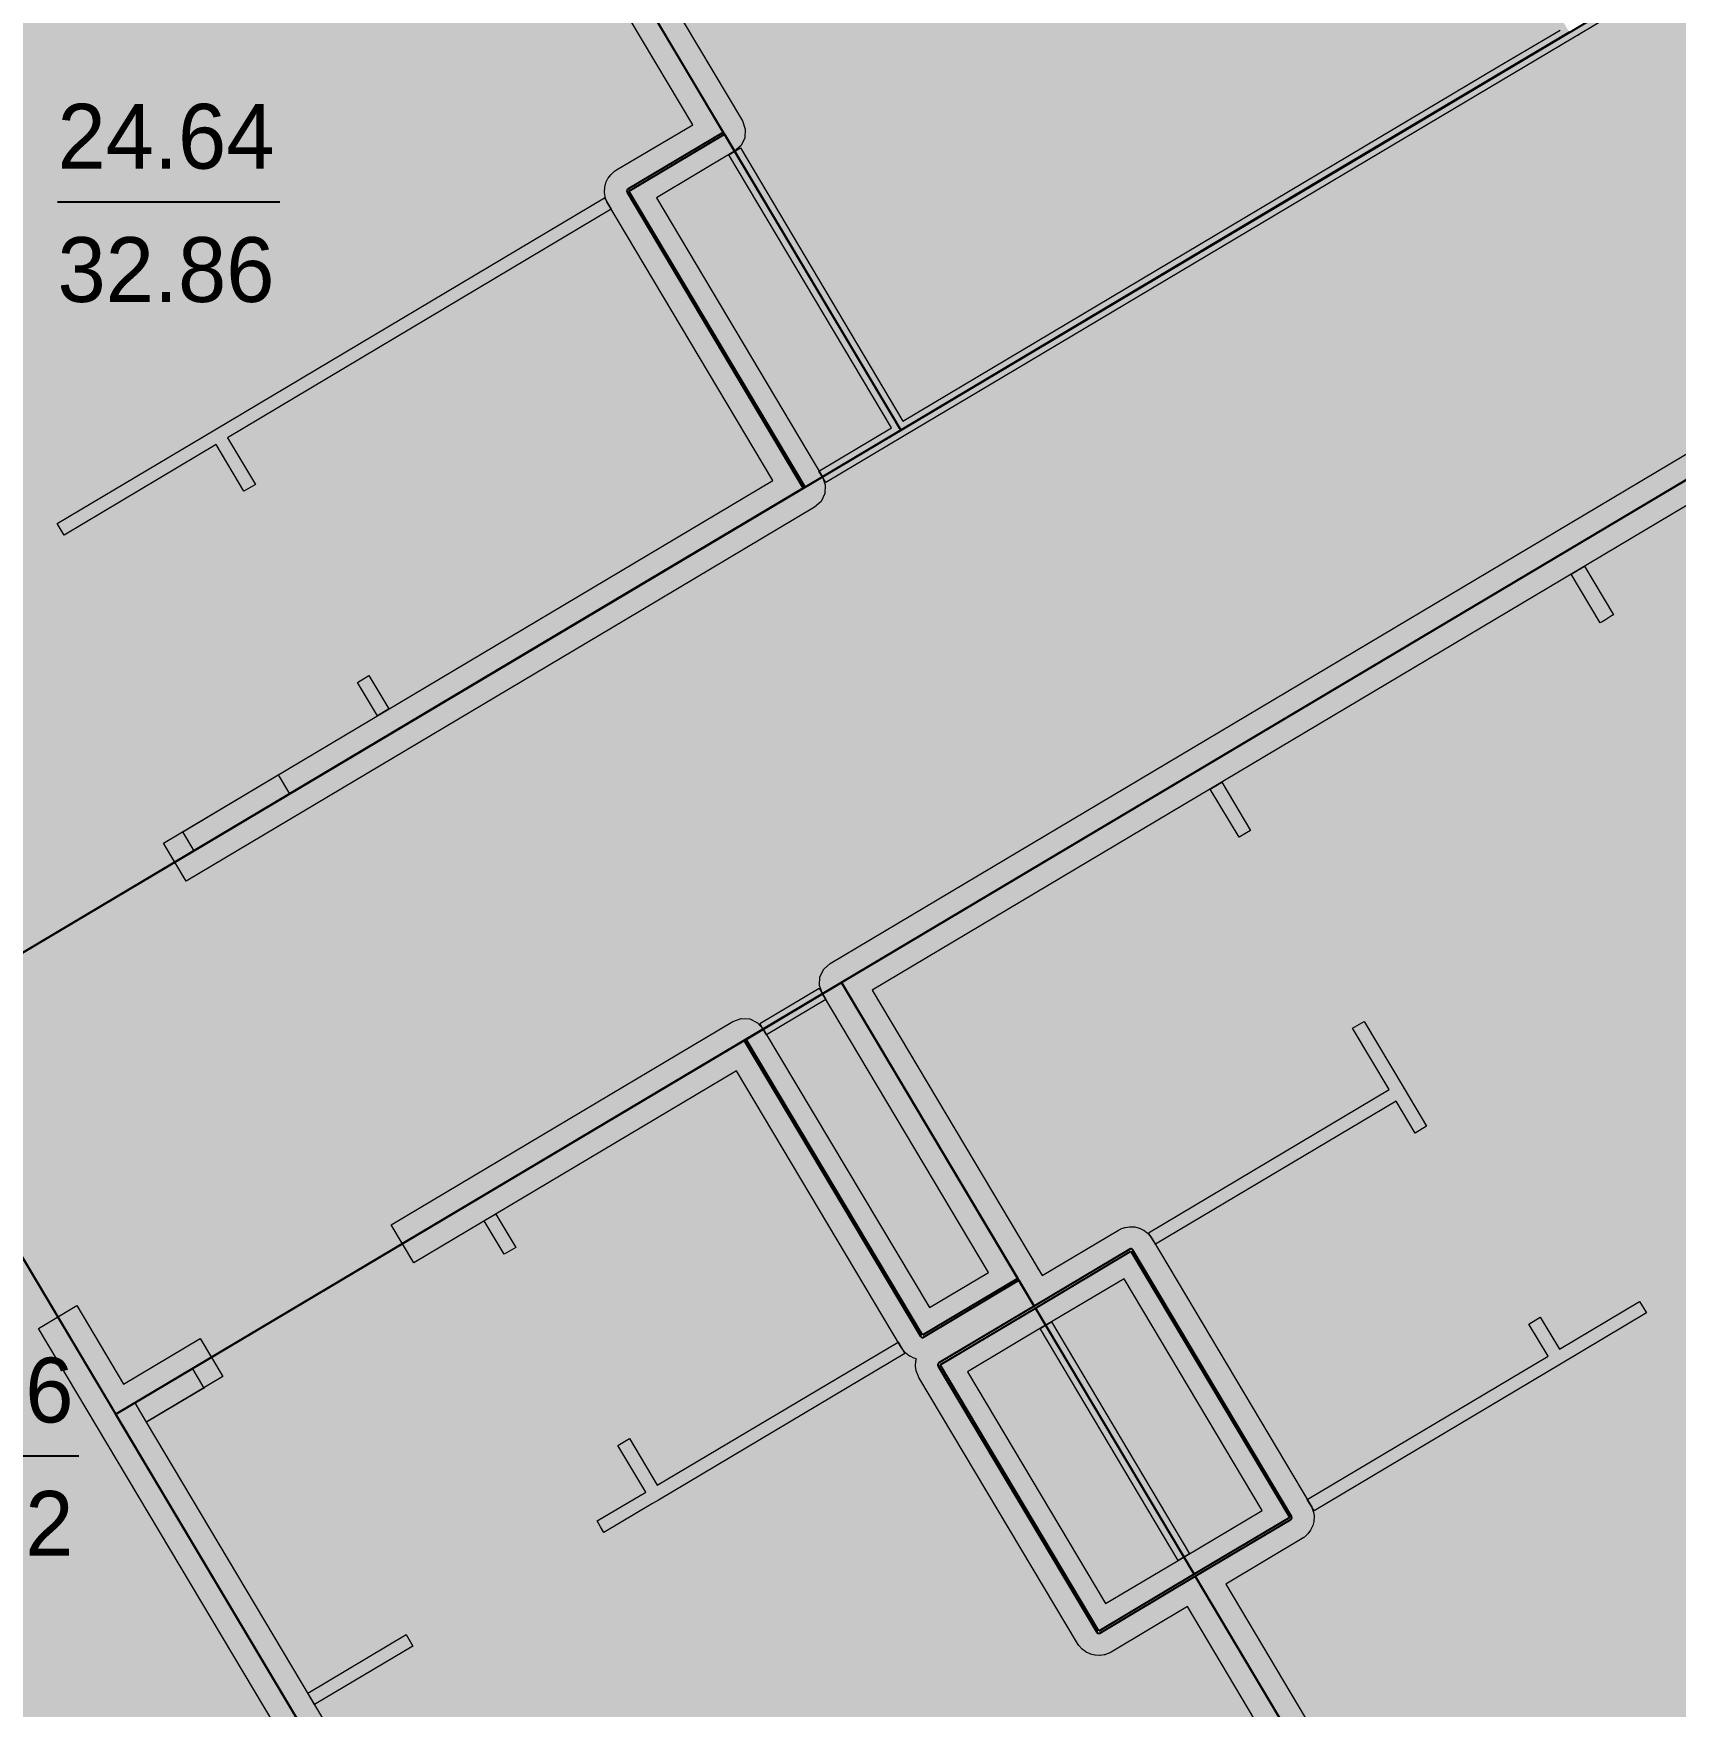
# Model space of a CAD drawing. Header units: millimetres. Extents: x 0 to 312583, y -208103 to 25097.
# Drawn here: x 168780 to 176167, y -128864 to -121334 of the extents above; entities that cross this region are included whole.
import ezdxf

# ---------------------------------------------------------------- set-up
doc = ezdxf.new("R2010")
doc.units = ezdxf.units.MM
doc.linetypes.add('Solid', pattern=[0])
for name, color, linetype, lineweight in [('Inner Walls', 5, 'Solid', 0), ('One-Bedroom Apartment', 151, 'Solid', 25), ('Room Objects', 47, 'Solid', 15), ('Room Walls', 47, 'Solid', 35), ('Service Area', 252, 'Solid', 25), ('Studio Apartment', 151, 'Solid', 25), ('Three-Bedroom Apartment', 250, 'Solid', 25), ('Two-Bedroom Apartment', 1, 'Solid', 35)]:
    doc.layers.add(name, color=color, linetype=linetype, lineweight=lineweight)
doc.styles.add('Dialog.plain', font='Dialog.plain')

msp = doc.modelspace()

# ---------------------------------------------------------------- hatches: boundary and pattern name
at = {"layer": 'One-Bedroom Apartment', "linetype": 'Solid', "lineweight": 25}
msp.add_hatch(color=250, dxfattribs=at).paths.add_polyline_path([(161690, -122447), (164955, -120503), (168639, -126690), (172322, -132876), (169057, -134820), (169057, -134820), (165379, -128642), (165379, -128642), (165808, -128386), (165810, -128385), (165811, -128384), (165812, -128382), (165813, -128380), (165813, -128378), (165813, -128376), (165813, -128374), (165812, -128373), (164891, -126826), (164890, -126824), (164888, -126823), (164887, -126822), (164885, -126821), (164883, -126821), (164881, -126821), (164879, -126822), (164877, -126823), (164448, -127078), (164366, -126941), (164795, -126685), (164797, -126684), (164798, -126682), (164799, -126681), (164800, -126679), (164800, -126677), (164800, -126675), (164800, -126673), (164799, -126671), (163970, -125279), (163969, -125278), (163967, -125276), (163966, -125275), (163964, -125275), (163962, -125274), (163960, -125275), (163958, -125275), (163956, -125276), (163527, -125532), (163527, -125532)], flags=0)
at = {"layer": 'Room Objects', "linetype": 'Solid', "lineweight": 0}
for points in [[(169880, -124670), (169931, -124756), (169931, -124756), (169502, -125012), (169451, -124926), (169451, -124926)], [(169288, -127583), (169237, -127497), (169237, -127497), (169495, -127344), (169546, -127430), (169546, -127430)]]:
    msp.add_hatch(color=5, dxfattribs=at).paths.add_polyline_path(points, flags=0)
at = {"layer": 'Service Area', "linetype": 'Solid', "lineweight": 25}
for points in [[(179985, -118771), (174972, -110351), (176690, -109328), (182726, -119466), (169151, -127548), (168128, -125830)], [(172517, -116001), (175689, -121328), (174657, -121942), (172681, -123119), (169509, -117792), (171485, -116615)], [(172251, -123375), (171458, -122043), (171888, -121787), (172681, -123119)], [(171986, -125861), (172415, -125605), (172415, -125605), (173208, -126937), (172779, -127192)], [(173717, -126814), (174431, -128013), (174001, -128268), (173288, -127070)], [(172858, -127326), (173288, -127070), (174001, -128268), (173572, -128524)]]:
    msp.add_hatch(color=254, dxfattribs=at).paths.add_polyline_path(points, flags=0)
at = {"layer": 'Studio Apartment', "linetype": 'Solid', "lineweight": 25}
for points in [[(168127, -125830), (164955, -120503), (168220, -118559), (169509, -117792), (171883, -121779), (171453, -122034), (171452, -122035), (171450, -122037), (171449, -122039), (171449, -122040), (171448, -122042), (171449, -122044), (171449, -122046), (171450, -122048), (172243, -123380), (171392, -123886)], [(174006, -128277), (175587, -130932), (175587, -130932), (172322, -132876), (169150, -127549), (169151, -127548), (169151, -127548), (171977, -125866), (171977, -125866), (172770, -127197), (172771, -127199), (172773, -127200), (172774, -127201), (172776, -127202), (172778, -127202), (172780, -127202), (172782, -127202), (172784, -127201), (173213, -126945), (173213, -126945), (173282, -127061), (173282, -127061), (172853, -127317), (172851, -127318), (172850, -127320), (172849, -127321), (172848, -127323), (172848, -127325), (172848, -127327), (172848, -127329), (172849, -127331), (173563, -128529), (173564, -128531), (173566, -128532), (173567, -128533), (173569, -128534), (173571, -128534), (173573, -128534), (173575, -128534), (173577, -128533)]]:
    msp.add_hatch(color=252, dxfattribs=at).paths.add_polyline_path(points, flags=0)
at = {"layer": 'Two-Bedroom Apartment', "linetype": 'Solid', "lineweight": 25}
msp.add_hatch(color=151, dxfattribs=at).paths.add_polyline_path([(175587, -130932), (174006, -128277), (174436, -128021), (174437, -128020), (174439, -128019), (174440, -128017), (174440, -128015), (174441, -128013), (174441, -128011), (174440, -128009), (174439, -128008), (173726, -126809), (173725, -126807), (173723, -126806), (173721, -126805), (173720, -126804), (173718, -126804), (173716, -126804), (173714, -126805), (173712, -126805), (173282, -127061), (173282, -127061), (172415, -125605), (175680, -123661), (178774, -121819), (181867, -119977), (181867, -119977), (185039, -125305), (181945, -127146), (178852, -128988)], flags=0)

# ---------------------------------------------------------------- linework, layer by layer
at = {"layer": 'Inner Walls', "color": 47, "linetype": 'Solid', "lineweight": 15}
for p, q in [((169723, -117955), (171969, -121727)), ((171746, -121744), (169551, -118058)), ((175629, -123575), (179152, -121477)), ((171402, -121948), (171746, -121744)), ((171969, -121727), (171982, -121764)), ((171980, -121803), (171963, -121838)), ((171982, -121764), (171980, -121803)), ((171934, -121864), (171582, -122074)), ((171963, -121838), (171934, -121864)), ((178825, -121905), (172552, -125640)), ((171364, -121987), (171365, -121985)), ((171365, -121985), (171377, -121970)), ((171377, -121970), (171378, -121968)), ((171378, -121968), (171392, -121955)), ((171392, -121955), (171394, -121954)), ((171394, -121954), (171402, -121948)), ((171349, -122047), (171350, -122027)), ((171349, -122049), (171349, -122047)), ((171351, -122068), (171349, -122049)), ((171350, -122025), (171355, -122006)), ((171350, -122027), (171350, -122025)), ((171355, -122005), (171364, -121987)), ((171355, -122006), (171355, -122005)), ((171352, -122070), (171351, -122068)), ((171358, -122089), (171352, -122070)), ((171359, -122091), (171358, -122089)), ((171364, -122099), (171359, -122091)), ((172106, -123345), (171364, -122099)), ((171582, -122074), (172329, -123329)), ((172329, -123329), (172342, -123365)), ((169365, -124977), (172106, -123345)), ((172340, -123404), (172323, -123440)), ((172342, -123365), (172340, -123404)), ((172294, -123466), (171443, -123972)), ((172323, -123440), (172294, -123466)), ((172364, -125519), (175629, -123575)), ((171443, -123972), (169467, -125149)), ((169467, -125149), (169365, -124977)), ((172335, -125545), (172364, -125519)), ((172316, -125619), (172318, -125580)), ((172318, -125580), (172335, -125545)), ((172329, -125656), (172316, -125619)), ((173076, -126910), (172329, -125656)), ((172552, -125640), (173299, -126894)), ((170389, -126695), (171926, -125780)), ((171926, -125780), (171963, -125767)), ((171963, -125767), (172002, -125769)), ((172002, -125769), (172037, -125786)), ((172037, -125786), (172063, -125815)), ((172063, -125815), (172810, -127068)), ((171942, -126003), (170491, -126867)), ((172684, -127249), (171942, -126003)), ((170491, -126867), (170389, -126695)), ((173317, -126924), (173661, -126719)), ((173661, -126719), (173670, -126715)), ((173670, -126715), (173671, -126714)), ((173671, -126714), (173690, -126707)), ((173690, -126707), (173692, -126707)), ((173692, -126707), (173711, -126704)), ((173711, -126704), (173713, -126704)), ((173713, -126704), (173733, -126705)), ((173733, -126705), (173735, -126705)), ((173735, -126705), (173754, -126710)), ((173754, -126710), (173755, -126711)), ((173755, -126711), (173773, -126719)), ((173773, -126719), (173775, -126720)), ((173775, -126720), (173790, -126732)), ((173790, -126732), (173792, -126733)), ((173792, -126733), (173805, -126748)), ((173805, -126748), (173806, -126750)), ((173806, -126750), (173812, -126758)), ((173812, -126758), (174525, -127956)), ((172810, -127068), (173076, -126910)), ((173299, -126894), (173317, -126924)), ((173686, -126938), (173334, -127147)), ((174307, -127981), (173686, -126938)), ((168803, -127162), (168975, -127059)), ((168975, -127059), (169185, -127412)), ((169064, -127600), (168803, -127162)), ((173333, -127147), (172982, -127357)), ((173334, -127147), (173333, -127147)), ((169185, -127412), (169530, -127207)), ((169530, -127207), (169632, -127378)), ((172690, -127257), (172684, -127249)), ((172691, -127258), (172690, -127257)), ((172704, -127273), (172691, -127258)), ((172705, -127274), (172704, -127273)), ((172721, -127286), (172705, -127274)), ((172723, -127287), (172721, -127286)), ((172740, -127295), (172723, -127287)), ((172742, -127296), (172740, -127295)), ((172752, -127299), (172742, -127296)), ((172748, -127330), (172749, -127310)), ((172748, -127332), (172748, -127330)), ((172751, -127351), (172748, -127332)), ((172749, -127308), (172752, -127299)), ((172749, -127310), (172749, -127308)), ((169632, -127378), (169287, -127584)), ((172751, -127353), (172751, -127351)), ((172758, -127371), (172751, -127353)), ((172759, -127373), (172758, -127371)), ((172763, -127382), (172759, -127373)), ((173477, -128580), (172763, -127382)), ((172982, -127357), (173603, -128400)), ((172108, -132712), (169064, -127600)), ((169287, -127584), (172280, -132610)), ((173955, -128191), (174307, -127981)), ((174525, -127956), (174530, -127965)), ((174530, -127965), (174531, -127967)), ((174531, -127967), (174537, -127985)), ((174537, -127985), (174538, -127987)), ((174538, -127987), (174541, -128007)), ((174541, -128009), (174540, -128028)), ((174541, -128007), (174541, -128009)), ((174524, -128070), (174513, -128086)), ((174525, -128069), (174524, -128070)), ((174534, -128051), (174525, -128069)), ((174535, -128049), (174534, -128051)), ((174539, -128030), (174535, -128049)), ((174540, -128028), (174539, -128030)), ((174487, -128107), (174143, -128312)), ((174495, -128102), (174487, -128107)), ((174497, -128101), (174495, -128102)), ((174511, -128087), (174497, -128101)), ((174513, -128086), (174511, -128087)), ((173603, -128400), (173955, -128191)), ((174143, -128312), (175545, -130666)), ((173972, -128414), (173628, -128619)), ((175373, -130768), (173972, -128414)), ((173482, -128589), (173477, -128580)), ((173484, -128590), (173482, -128589)), ((173497, -128605), (173484, -128590)), ((173498, -128606), (173497, -128605)), ((173514, -128618), (173498, -128606)), ((173516, -128619), (173514, -128618)), ((173533, -128627), (173516, -128619)), ((173535, -128628), (173533, -128627)), ((173554, -128633), (173535, -128628)), ((173556, -128633), (173554, -128633)), ((173576, -128634), (173556, -128633)), ((173578, -128634), (173576, -128634)), ((173597, -128631), (173578, -128634)), ((173599, -128631), (173597, -128631)), ((173617, -128624), (173599, -128631)), ((173619, -128623), (173617, -128624)), ((173628, -128619), (173619, -128623))]:
    msp.add_line(p, q, dxfattribs=at)
for p in [(173299, -126894), (173955, -128191)]:
    msp.add_point(p, dxfattribs=at)
at = {"layer": 'One-Bedroom Apartment', "color": 250, "linetype": 'Solid', "lineweight": 25}
msp.add_line((168639, -126690), (172322, -132876), dxfattribs=at)
at = {"layer": 'Room Objects', "color": 0, "linetype": 'Solid', "lineweight": 0}
for p, q in [((169451, -124926), (169880, -124670)), ((169880, -124670), (169931, -124756)), ((169931, -124756), (169502, -125012)), ((169502, -125012), (169451, -124926)), ((169237, -127497), (169495, -127344)), ((169495, -127344), (169546, -127430)), ((169546, -127430), (169288, -127583)), ((169288, -127583), (169237, -127497))]:
    msp.add_line(p, q, dxfattribs=at)
for p in [(169931, -124756), (169451, -124926), (169546, -127430), (169237, -127497)]:
    msp.add_point(p, dxfattribs=at)
at = {"layer": 'Room Walls', "color": 47, "linetype": 'Solid', "lineweight": 9}
for p, q in [((180000, -118796), (175730, -121339)), ((175704, -121354), (174673, -121968)), ((175368, -121484), (175648, -121318)), ((175730, -121339), (175704, -121354)), ((172691, -123078), (175368, -121484)), ((171908, -121880), (171960, -121849)), ((172640, -123109), (171908, -121880)), ((171960, -121849), (172691, -123078)), ((174673, -121968), (173081, -122916)), ((169596, -123117), (171349, -122073)), ((171379, -122125), (169652, -123153)), ((171349, -122073), (171379, -122125)), ((173081, -122916), (172696, -123145)), ((172313, -123303), (172640, -123109)), ((168887, -123539), (169596, -123117)), ((169601, -123184), (168918, -123591)), ((169726, -123394), (169601, -123184)), ((169652, -123153), (169778, -123364)), ((172696, -123145), (172344, -123354)), ((172344, -123354), (172313, -123303)), ((169778, -123364), (169726, -123394)), ((168918, -123591), (168887, -123539)), ((175697, -123767), (175723, -123752)), ((175827, -123986), (175697, -123767)), ((175723, -123752), (175736, -123744)), ((175736, -123744), (175740, -123742)), ((175740, -123742), (175749, -123736)), ((175749, -123736), (175757, -123731)), ((175757, -123731), (175888, -123950)), ((175836, -123981), (175827, -123986)), ((175852, -123972), (175836, -123981)), ((175879, -123955), (175852, -123972)), ((175888, -123950), (175879, -123955)), ((170238, -124254), (170289, -124223)), ((170289, -124223), (170379, -124373)), ((170327, -124404), (170238, -124254)), ((170379, -124373), (170327, -124404)), ((174073, -124734), (174099, -124719)), ((174203, -124951), (174073, -124734)), ((174099, -124719), (174125, -124703)), ((174125, -124703), (174254, -124921)), ((174254, -124921), (174203, -124951)), ((172048, -125789), (172314, -125630)), ((172314, -125630), (172345, -125682)), ((172345, -125682), (172078, -125840)), ((172078, -125840), (172048, -125789)), ((174714, -125810), (174766, -125780)), ((174879, -126087), (174714, -125810)), ((174766, -125780), (174946, -126082)), ((173796, -126732), (174879, -126087)), ((174946, -126082), (175047, -126252)), ((174910, -126139), (173827, -126783)), ((174995, -126283), (174910, -126139)), ((175047, -126252), (174995, -126283)), ((170808, -126678), (170860, -126647)), ((170860, -126647), (170949, -126798)), ((170898, -126828), (170808, -126678)), ((170949, -126798), (170898, -126828)), ((173827, -126783), (173796, -126732)), ((175644, -127255), (176005, -127041)), ((176036, -127092), (175649, -127322)), ((176005, -127041), (176036, -127092)), ((173308, -127162), (173359, -127132)), ((173929, -128206), (173308, -127162)), ((173359, -127132), (173981, -128176)), ((175507, -127142), (175558, -127111)), ((175593, -127286), (175507, -127142)), ((175558, -127111), (175644, -127255)), ((171586, -127867), (172669, -127223)), ((172669, -127223), (172699, -127274)), ((172699, -127274), (171591, -127934)), ((174510, -127931), (175593, -127286)), ((175649, -127322), (174541, -127982)), ((171409, -127688), (171461, -127657)), ((171535, -127898), (171409, -127688)), ((171461, -127657), (171586, -127867)), ((171316, -128028), (171535, -127898)), ((171591, -127934), (171565, -127950)), ((174541, -127982), (174510, -127931)), ((171565, -127950), (171346, -128080)), ((171331, -128054), (171316, -128028)), ((171346, -128080), (171331, -128054)), ((173981, -128176), (173929, -128206)), ((170014, -128804), (170457, -128540)), ((170487, -128592), (170044, -128855)), ((170457, -128540), (170487, -128592)), ((170044, -128855), (170014, -128804))]:
    msp.add_line(p, q, dxfattribs=at)
for p in [(175730, -121339), (175697, -123767), (175749, -123736), (174946, -126082)]:
    msp.add_point(p, dxfattribs=at)
at = {"layer": 'Service Area', "color": 254, "linetype": 'Solid', "lineweight": 25}
for p, q in [((172681, -123119), (169509, -117792)), ((168128, -125830), (179985, -118771)), ((182726, -119466), (169151, -127548)), ((175689, -121328), (174657, -121942)), ((171458, -122043), (171888, -121787)), ((171888, -121787), (172681, -123119)), ((174657, -121942), (172681, -123119)), ((172251, -123375), (171458, -122043)), ((172681, -123119), (172251, -123375)), ((171986, -125861), (172415, -125605)), ((172415, -125605), (173208, -126937)), ((169151, -127548), (168128, -125830)), ((172779, -127192), (171986, -125861)), ((173288, -127070), (173717, -126814)), ((173717, -126814), (174431, -128013)), ((173208, -126937), (172779, -127192)), ((172858, -127326), (173288, -127070)), ((174001, -128268), (173288, -127070)), ((173288, -127070), (174001, -128268)), ((173572, -128524), (172858, -127326)), ((174431, -128013), (174001, -128268)), ((174001, -128268), (173572, -128524))]:
    msp.add_line(p, q, dxfattribs=at)
msp.add_point((172415, -125605), dxfattribs=at)
at = {"layer": 'Studio Apartment', "color": 252, "linetype": 'Solid', "lineweight": 25}
for p, q in [((169509, -117792), (171883, -121779)), ((171883, -121779), (171453, -122034)), ((171449, -122040), (171448, -122042)), ((171448, -122042), (171449, -122044)), ((171450, -122037), (171449, -122039)), ((171449, -122039), (171449, -122040)), ((171449, -122044), (171449, -122046)), ((171449, -122046), (171450, -122048)), ((171452, -122035), (171450, -122037)), ((171450, -122048), (172243, -123380)), ((171453, -122034), (171452, -122035)), ((172243, -123380), (171392, -123886)), ((171392, -123886), (168127, -125830)), ((169151, -127548), (171977, -125866)), ((171977, -125866), (172770, -127197)), ((172784, -127201), (173213, -126945)), ((173213, -126945), (173282, -127061)), ((173282, -127061), (172853, -127317)), ((172770, -127197), (172771, -127199)), ((172771, -127199), (172773, -127200)), ((172773, -127200), (172774, -127201)), ((172774, -127201), (172776, -127202)), ((172776, -127202), (172778, -127202)), ((172778, -127202), (172780, -127202)), ((172780, -127202), (172782, -127202)), ((172782, -127202), (172784, -127201)), ((172849, -127321), (172848, -127323)), ((172848, -127323), (172848, -127325)), ((172848, -127325), (172848, -127327)), ((172848, -127327), (172848, -127329)), ((172848, -127329), (172849, -127331)), ((172850, -127320), (172849, -127321)), ((172849, -127331), (173563, -128529)), ((172851, -127318), (172850, -127320)), ((172853, -127317), (172851, -127318)), ((169150, -127549), (169151, -127548)), ((172322, -132876), (169150, -127549)), ((173577, -128533), (174006, -128277)), ((174006, -128277), (175587, -130932)), ((173563, -128529), (173564, -128531)), ((173564, -128531), (173566, -128532)), ((173566, -128532), (173567, -128533)), ((173567, -128533), (173569, -128534)), ((173569, -128534), (173571, -128534)), ((173571, -128534), (173573, -128534)), ((173573, -128534), (173575, -128534)), ((173575, -128534), (173577, -128533))]:
    msp.add_line(p, q, dxfattribs=at)
for p in [(171977, -125866), (173213, -126945), (173282, -127061), (169151, -127548)]:
    msp.add_point(p, dxfattribs=at)
at = {"layer": 'Three-Bedroom Apartment', "color": 7, "linetype": 'Solid', "lineweight": 25}
for p, q in [((168888, -122092), (169888, -122092)), ((167984, -127735), (168984, -127735))]:
    msp.add_line(p, q, dxfattribs=at)
at = {"layer": 'Two-Bedroom Apartment', "color": 151, "linetype": 'Solid', "lineweight": 25}
for p, q in [((175680, -123661), (178774, -121819)), ((172415, -125605), (175680, -123661)), ((173282, -127061), (172415, -125605)), ((173712, -126805), (173282, -127061)), ((173714, -126805), (173712, -126805)), ((173716, -126804), (173714, -126805)), ((173718, -126804), (173716, -126804)), ((173720, -126804), (173718, -126804)), ((173721, -126805), (173720, -126804)), ((173723, -126806), (173721, -126805)), ((173725, -126807), (173723, -126806)), ((173726, -126809), (173725, -126807)), ((174439, -128008), (173726, -126809)), ((174440, -128009), (174439, -128008)), ((174441, -128011), (174440, -128009)), ((174006, -128277), (174436, -128021)), ((174436, -128021), (174437, -128020)), ((174437, -128020), (174439, -128019)), ((174439, -128019), (174440, -128017)), ((174440, -128015), (174441, -128013)), ((174440, -128017), (174440, -128015)), ((174441, -128013), (174441, -128011)), ((175587, -130932), (174006, -128277))]:
    msp.add_line(p, q, dxfattribs=at)
msp.add_point((173282, -127061), dxfattribs=at)

# ---------------------------------------------------------------- texts
at = {"layer": 'Three-Bedroom Apartment', "color": 7, "linetype": 'Solid', "lineweight": 25, "style": 'Dialog.plain'}
for s, p in [('24.64', (168888, -121942)), ('32.86', (168888, -122542)), ('27.36', (167984, -127585)), ('54.72', (167984, -128185))]:
    msp.add_text(s, height=291.61, dxfattribs=at).set_placement(p)

doc.saveas('drawing.dxf')
